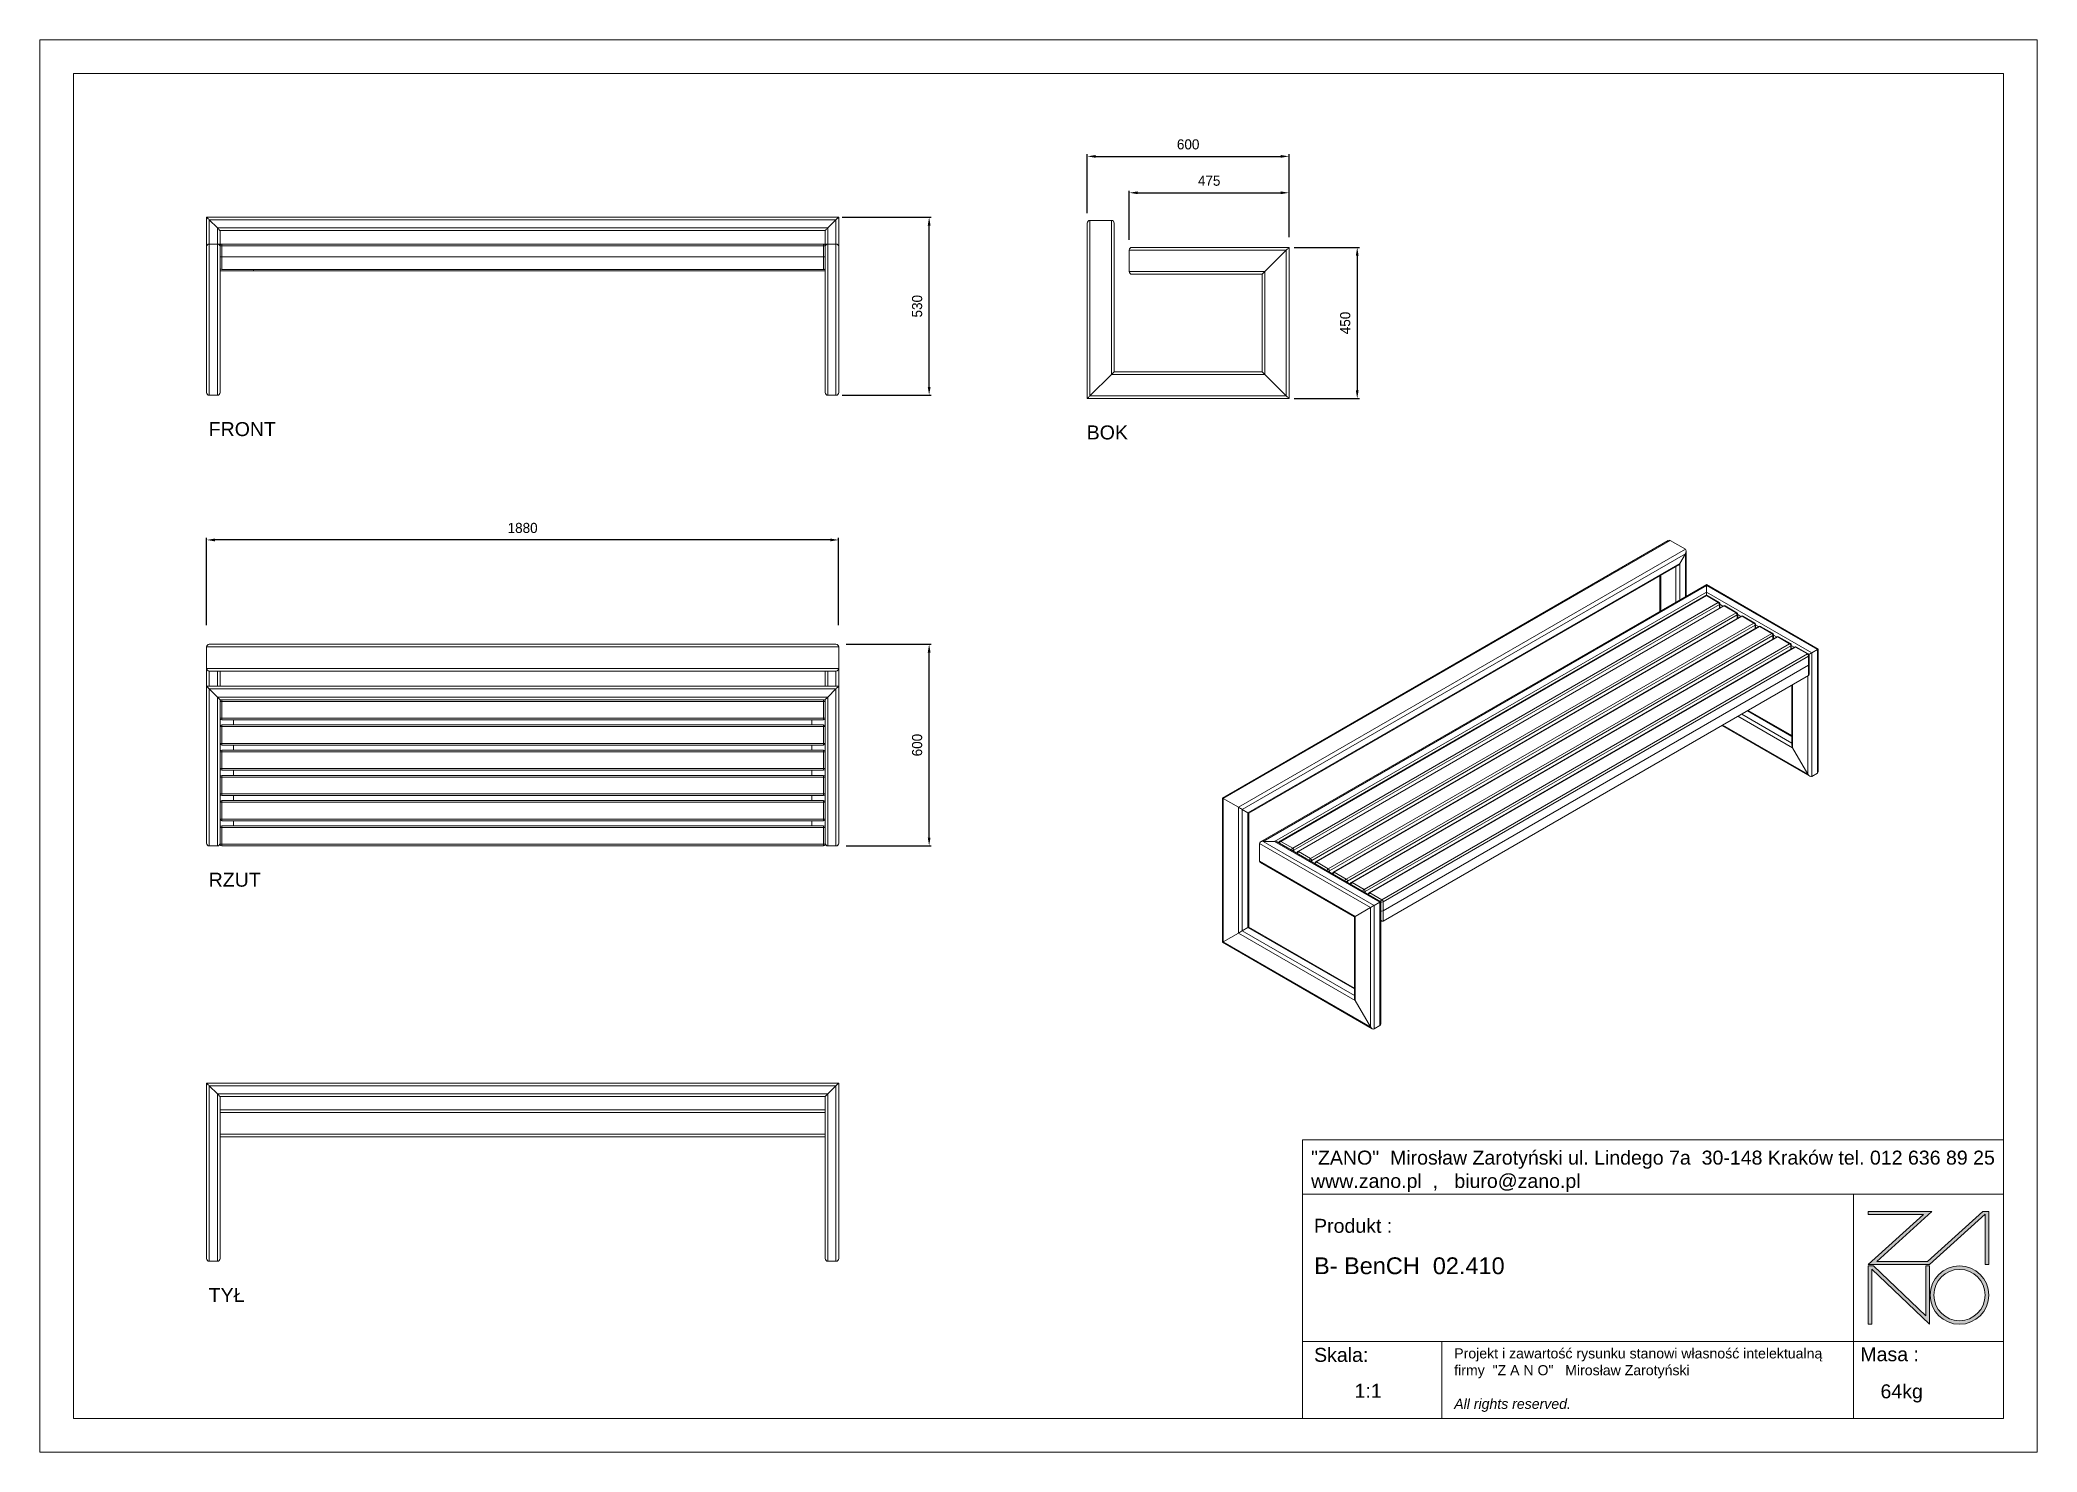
# Model space of a CAD drawing. Header units: millimetres. Extents: x -1977 to 3963, y -5934 to -1734.
import ezdxf

# ---------------------------------------------------------------- set-up
doc = ezdxf.new("R2010")
doc.units = ezdxf.units.MM
doc.header["$PDSIZE"] = -1
doc.layers.add('tabelka', color=155, linetype='Continuous')
doc.layers.add('WYMIAR', color=96, linetype='Continuous')
doc.dimstyles.new('1-1', dxfattribs={"dimtxt": 30, "dimasz": 25, "dimexe": 6.25, "dimexo": 30, "dimgap": 20.625, "dimtad": 1, "dimdec": 1, "dimtxsty": 'Standard', "dimcen": 0, "dimclrd": 2, "dimclre": 2, "dimclrt": 2, "dimadec": 0, "dimazin": 0, "dimtfac": 1, "dimtdec": 1, "dimtmove": 0, "dimatfit": 3, "dimfxl": 0, "dimarcsym": 0})

# ---------------------------------------------------------------- blocks, each defined once
blk = doc.blocks.new('zano')
at = {"layer": 'Defpoints', "lineweight": 5}
for points in [[(6270.2, 3716.2), (6270.2, 3707.4), (6434.8, 3707.4), (6270.2, 3558.4), (6452.4, 3558.4), (6617.9, 3708.2), (6617.9, 3558.4), (6628.6, 3558.4), (6628.6, 3716.2), (6610.7, 3716.2), (6446.1, 3567.2), (6295.4, 3567.2), (6459.9, 3716.2), (6270.2, 3716.2), (6270.2, 3707.4)], [(6270.2, 3554.4), (6286.2, 3554.4), (6441.7, 3405.6), (6441.7, 3554.4), (6452.4, 3554.4), (6452.4, 3380.5), (6281, 3544.6), (6281, 3380.5), (6270.2, 3380.5)]]:
    blk.add_hatch(color=251, dxfattribs=at).paths.add_polyline_path(points)
h = blk.add_hatch(color=251, dxfattribs=at)
h.paths.add_polyline_path([(6454.7, 3467.4, 1), (6628.6, 3467.4, 1)])
h.paths.add_polyline_path([(6617.9, 3467.4, -1), (6465.4, 3467.4, -1)], flags=16)
at = {"layer": 'Defpoints', "color": 251, "lineweight": 5}
blk.add_lwpolyline([(6434.8, 3707.4), (6270.2, 3558.4), (6452.4, 3558.4), (6617.9, 3708.2), (6617.9, 3558.4), (6628.6, 3558.4), (6628.6, 3716.2), (6610.7, 3716.2), (6446.1, 3567.2), (6295.4, 3567.2), (6459.9, 3716.2), (6270.2, 3716.2), (6270.2, 3707.4), (6432.1, 3707.4)], dxfattribs=at)
for points in [[(6270.2, 3716.2), (6270.2, 3707.4), (6434.8, 3707.4), (6270.2, 3558.4), (6452.4, 3558.4), (6617.9, 3708.2), (6617.9, 3558.4), (6628.6, 3558.4), (6628.6, 3716.2), (6610.7, 3716.2), (6446.1, 3567.2), (6295.4, 3567.2), (6459.9, 3716.2), (6270.2, 3716.2), (6270.2, 3707.4)], [(6270.2, 3554.4), (6286.2, 3554.4), (6441.7, 3405.6), (6441.7, 3554.4), (6452.4, 3554.4), (6452.4, 3380.5), (6281, 3544.6), (6281, 3380.5), (6270.2, 3380.5)]]:
    blk.add_lwpolyline(points, close=True, dxfattribs=at)
for radius in [87, 76.3]:
    blk.add_circle((6541.7, 3467.4), radius, dxfattribs=at)
blk = doc.blocks.new('TABELA')
at = {"layer": 'tabelka', "lineweight": 5}
for p, q in [((4587.4, 3929.4), (6672.4, 3929.4)), ((4587.4, 3767.6), (4587.4, 3929.4)), ((4587.4, 3929.4), (6672.4, 3929.4)), ((6226.5, 3767.6), (6226.5, 3329)), ((4587.4, 3329), (6672.4, 3329)), ((5001.6, 3329), (5001.6, 3100.4)), ((6226.5, 3329), (6226.5, 3100.4))]:
    blk.add_line(p, q, dxfattribs=at)
blk.add_lwpolyline([(4587.4, 3767.6), (6672.4, 3767.6), (6672.4, 3100.4), (4587.4, 3100.4)], close=True, dxfattribs=at)
blk.add_blockref('zano', (0, 0))
at = {"layer": 'tabelka', "lineweight": 5, "attachment_point": 1}
for s, insert, char_height, width in [('{\\fArial|b0|i0|c238|p34;"ZANO"  Mirosław Zarotyński ul. Lindego 7a  30-148 Kraków tel. 012 636 89 25\\Pwww.zano.pl  ,   biuro@zano.pl}', (4613, 3896.9), 41.595, 2040.38), ('{\\fArial|b0|i0|c238|p34;Produkt : }', (4622, 3694.1), 41.595, 265.273), ('{\\fArial|b0|i0|c238|p34;B- BenCH  02.410 }', (4622, 3579.5), 50, 927.675), ('{\\fArial|b0|i0|c238|p34;Skala: }', (4622, 3310.3), 41.595, 191.675), ('{\\fArial|b0|i0|c238|p34;Masa :}', (6246.7, 3312.2), 41.595, 200.457), ('{\\fArial|b0|i0|c238|p34;1:1}', (4742.5, 3203.5), 41.595, 42.482), ('{\\fArial|b0|i0|c238|p34;64kg}', (6306.7, 3201.8), 41.595, 42.482)]:
    blk.add_mtext(s, dxfattribs=dict(at, insert=insert, char_height=char_height, width=width))
at = {"layer": 'tabelka', "color": 1, "lineweight": 5, "insert": (5038.9, 3308.9), "char_height": 30, "width": 1186.12, "attachment_point": 1}
blk.add_mtext('{\\fArial|b0|i0|c0|p34;Projekt i zawartość rysunku stanowi własność intelektualną firmy \\fArial|b0|i0|c238|p34; "Z A N O"   Mirosław Zarotyński\\fArial|b0|i1|c238|p34;\\P\\PAll rights reserved.}', dxfattribs=at)
blk = doc.blocks.new('front')
at = {"linetype": 'Continuous', "lineweight": 0}
for p, q in [((1073.3, -197.8), (1073.3, -285.8)), ((1073.3, -197.8), (2953.3, -197.8)), ((1105.3, -229.8), (1081.3, -205.8)), ((1081.3, -205.8), (2945.3, -205.8)), ((1081.3, -205.8), (1081.3, -277.8)), ((1105.3, -229.8), (2921.3, -229.8)), ((1105.3, -229.8), (1105.3, -277.8)), ((2945.3, -205.8), (2921.3, -229.8)), ((2921.3, -229.8), (2921.3, -277.8)), ((2945.3, -205.8), (2945.3, -277.8)), ((2953.3, -197.8), (2953.3, -285.8)), ((1073.3, -719.8), (1073.3, -285.8)), ((1081.3, -727.8), (1081.3, -277.8)), ((1081.3, -277.8), (1105.3, -277.8)), ((1105.3, -727.8), (1105.3, -277.8)), ((1105.3, -277.8), (1118.3, -277.8)), ((1113.3, -237.8), (1113.3, -277.8)), ((1113.3, -237.8), (2913.3, -237.8)), ((1113.3, -282.8), (1118.3, -282.8)), ((1113.3, -315.8), (1113.3, -282.8)), ((1118.3, -277.8), (2908.3, -277.8)), ((1118.3, -282.8), (1118.3, -277.8)), ((1118.3, -282.8), (1118.3, -315.8)), ((2908.3, -282.8), (1118.3, -282.8)), ((2908.3, -277.8), (2908.3, -282.8)), ((2908.3, -277.8), (2921.3, -277.8)), ((2908.3, -315.8), (2908.3, -282.8)), ((2908.3, -282.8), (2913.3, -282.8)), ((2913.3, -237.8), (2913.3, -277.8)), ((2913.3, -282.8), (2913.3, -315.8)), ((2921.3, -727.8), (2921.3, -277.8)), ((2921.3, -277.8), (2945.3, -277.8)), ((2945.3, -727.8), (2945.3, -277.8)), ((2953.3, -719.8), (2953.3, -285.8)), ((1113.3, -348.8), (1113.3, -315.8)), ((1113.3, -315.8), (1118.3, -315.8)), ((1113.3, -719.8), (1113.3, -348.8)), ((1113.3, -349.8), (1113.4, -349.8)), ((1118.3, -315.8), (1118.3, -353.8)), ((1118.3, -315.8), (2908.3, -315.8)), ((2908.3, -353.8), (1118.3, -353.8)), ((1213.3, -357.8), (1213.3, -353.8)), ((2908.3, -353.8), (2908.3, -315.8)), ((2908.3, -315.8), (2913.3, -315.8)), ((2908.3, -353.8), (2913.3, -353.8)), ((2913.2, -349.8), (2913.3, -349.8)), ((2913.3, -315.8), (2913.3, -348.8)), ((2913.3, -719.8), (2913.3, -348.8)), ((1113.3, -357.8), (1213.3, -357.8)), ((1213.3, -357.8), (2913.3, -357.8)), ((1081.3, -727.8), (1105.3, -727.8)), ((2921.3, -727.8), (2945.3, -727.8))]:
    blk.add_line(p, q, dxfattribs=at)
at = {"linetype": 'Continuous', "lineweight": 0, "flags": 128}
for points in [[(1081.3, -205.8), (1079.9, -204.4), (1078.5, -203.1), (1077.3, -201.8), (1076.1, -200.7), (1075.2, -199.7), (1074.4, -198.9), (1073.8, -198.3), (1073.4, -197.9), (1073.3, -197.8)], [(1073.3, -197.8), (1073.4, -197.9), (1073.8, -198.3), (1074.4, -198.9), (1075.2, -199.7), (1076.1, -200.7), (1077.3, -201.8), (1078.5, -203.1), (1079.9, -204.4), (1081.3, -205.8)], [(1113.3, -237.8), (1113.1, -237.6), (1112.7, -237.2), (1111.9, -236.4), (1110.9, -235.5), (1109.7, -234.2), (1108.3, -232.9), (1106.8, -231.4), (1105.3, -229.8)], [(1105.3, -229.8), (1106.8, -231.4), (1108.3, -232.9), (1109.7, -234.2), (1110.9, -235.5), (1111.9, -236.4), (1112.7, -237.2), (1113.1, -237.6), (1113.3, -237.8)], [(2913.3, -237.8), (2913.4, -237.6), (2913.9, -237.2), (2914.6, -236.4), (2915.6, -235.5), (2916.8, -234.2), (2918.2, -232.9), (2919.7, -231.4), (2921.3, -229.8)], [(2921.3, -229.8), (2919.7, -231.4), (2918.2, -232.9), (2916.8, -234.2), (2915.6, -235.5), (2914.6, -236.4), (2913.9, -237.2), (2913.4, -237.6), (2913.3, -237.8)], [(2945.3, -205.8), (2946.7, -204.4), (2948, -203.1), (2949.3, -201.8), (2950.4, -200.7), (2951.4, -199.7), (2952.2, -198.9), (2952.8, -198.3), (2953.2, -197.9), (2953.3, -197.8)], [(2953.3, -197.8), (2953.1, -197.9), (2952.7, -198.4), (2951.9, -199.1), (2950.9, -200.1), (2949.7, -201.3), (2948.3, -202.7), (2946.8, -204.2), (2945.3, -205.8)]]:
    blk.add_lwpolyline(points, dxfattribs=at)
at = {"linetype": 'Continuous', "lineweight": 0}
for centre, radius, start, end in [((1081.3, -285.8), 8, 90, 180), ((1105.3, -285.8), 8, 0, 90), ((1118.3, -282.8), 5, 90, 180), ((2908.3, -282.8), 5, 0, 90), ((2921.3, -285.8), 8, 90, 180), ((2945.3, -285.8), 8, 0, 90), ((1118.3, -348.8), 5, 180, 270), ((2908.3, -348.8), 5, 270, 0), ((1081.3, -719.8), 8, 180, 270), ((1105.3, -719.8), 8, 270, 0), ((2921.3, -719.8), 8, 180, 270), ((2945.3, -719.8), 8, 270, 0)]:
    blk.add_arc(centre, radius, start, end, dxfattribs=at)
blk = doc.blocks.new('tyl')
at = {"linetype": 'Continuous', "lineweight": 0}
for p, q in [((2953.3, -1024.6), (1073.3, -1024.6)), ((1073.3, -1024.6), (1073.3, -1546.6)), ((2945.3, -1032.6), (1081.3, -1032.6)), ((1081.3, -1032.6), (1105.3, -1056.6)), ((1081.3, -1032.6), (1081.3, -1554.6)), ((2921.3, -1056.6), (1105.3, -1056.6)), ((1105.3, -1056.6), (1105.3, -1554.6)), ((2913.3, -1064.6), (1113.3, -1064.6)), ((1113.3, -1064.6), (1113.3, -1546.6)), ((2913.3, -1064.6), (2913.3, -1546.6)), ((2921.3, -1056.6), (2945.3, -1032.6)), ((2921.3, -1056.6), (2921.3, -1554.6)), ((2945.3, -1032.6), (2945.3, -1554.6)), ((2953.3, -1024.6), (2953.3, -1546.6)), ((2913.3, -1104.6), (1113.3, -1104.6)), ((2913.3, -1112.6), (1113.3, -1112.6)), ((2913.3, -1176.6), (1113.3, -1176.6)), ((2913.3, -1184.6), (1113.3, -1184.6)), ((1105.3, -1554.6), (1081.3, -1554.6)), ((2945.3, -1554.6), (2921.3, -1554.6))]:
    blk.add_line(p, q, dxfattribs=at)
at = {"linetype": 'Continuous', "lineweight": 0, "flags": 128}
for points in [[(1073.3, -1024.6), (1073.4, -1024.7), (1073.8, -1025.1), (1074.4, -1025.7), (1075.2, -1026.5), (1076.1, -1027.5), (1077.3, -1028.6), (1078.5, -1029.9), (1079.9, -1031.2), (1081.3, -1032.6)], [(1081.3, -1032.6), (1079.9, -1031.2), (1078.5, -1029.9), (1077.3, -1028.6), (1076.1, -1027.5), (1075.2, -1026.5), (1074.4, -1025.7), (1073.8, -1025.1), (1073.4, -1024.7), (1073.3, -1024.6)], [(1105.3, -1056.6), (1106.8, -1058.2), (1108.3, -1059.7), (1109.7, -1061.1), (1110.9, -1062.3), (1111.9, -1063.3), (1112.7, -1064), (1113.1, -1064.5), (1113.3, -1064.6)], [(1113.3, -1064.6), (1113.1, -1064.5), (1112.7, -1064), (1111.9, -1063.3), (1110.9, -1062.3), (1109.7, -1061.1), (1108.3, -1059.7), (1106.8, -1058.2), (1105.3, -1056.6)], [(2921.3, -1056.6), (2919.7, -1058.2), (2918.2, -1059.7), (2916.8, -1061.1), (2915.6, -1062.3), (2914.6, -1063.3), (2913.9, -1064), (2913.4, -1064.5), (2913.3, -1064.6)], [(2913.3, -1064.6), (2913.4, -1064.5), (2913.9, -1064), (2914.6, -1063.3), (2915.6, -1062.3), (2916.8, -1061.1), (2918.2, -1059.7), (2919.7, -1058.2), (2921.3, -1056.6)], [(2953.3, -1024.6), (2953.1, -1024.8), (2952.7, -1025.2), (2951.9, -1026), (2950.9, -1027), (2949.7, -1028.2), (2948.3, -1029.6), (2946.8, -1031.1), (2945.3, -1032.6)], [(2945.3, -1032.6), (2946.8, -1031.1), (2948.3, -1029.6), (2949.7, -1028.2), (2950.9, -1027), (2951.9, -1026), (2952.7, -1025.2), (2953.1, -1024.8), (2953.3, -1024.6)]]:
    blk.add_lwpolyline(points, dxfattribs=at)
at = {"linetype": 'Continuous', "lineweight": 0}
for centre, start, end in [((1081.3, -1546.6), 180, 270), ((1105.3, -1546.6), 270, 0), ((2921.3, -1546.6), 180, 270), ((2945.3, -1546.6), 270, 0)]:
    blk.add_arc(centre, 8, start, end, dxfattribs=at)
blk = doc.blocks.new('rzut')
at = {"linetype": 'Continuous', "lineweight": 0}
for p, q in [((1073.3, 1453.5), (1073.3, 1389.5)), ((1073.3, 1453.5), (2953.3, 1453.5)), ((1081.3, 1461.5), (2945.3, 1461.5)), ((2953.3, 1389.5), (2953.3, 1453.5)), ((1073.3, 1424.5), (1073.3, 1336.5)), ((1073.3, 1389.5), (2953.3, 1389.5)), ((1081.3, 1381.5), (2945.3, 1381.5)), ((1081.3, 1381.5), (1081.3, 1336.5)), ((1105.3, 1381.5), (1105.3, 1336.5)), ((1113.3, 1381.5), (1113.3, 1336.5)), ((2913.3, 1381.5), (2913.3, 1336.5)), ((2921.3, 1381.5), (2921.3, 1336.5)), ((2945.3, 1381.5), (2945.3, 1336.5)), ((2953.3, 1424.5), (2953.3, 1336.5)), ((1073.3, 869.5), (1073.3, 1336.5)), ((1073.3, 1336.5), (2953.3, 1336.5)), ((1081.3, 861.5), (1081.3, 1328.5)), ((1081.3, 1328.5), (1105.3, 1304.5)), ((1081.3, 1328.5), (2945.3, 1328.5)), ((2945.3, 1328.5), (2921.3, 1304.5)), ((2945.3, 861.5), (2945.3, 1328.5)), ((2953.3, 869.5), (2953.3, 1336.5)), ((1105.3, 861.5), (1105.3, 1304.5)), ((1105.3, 1304.5), (2921.3, 1304.5)), ((1113.3, 1291.5), (1113.3, 1296.5)), ((1113.3, 1296.5), (1118.3, 1296.5)), ((1113.3, 1291.5), (1118.3, 1291.5)), ((1113.3, 1241.5), (1113.3, 1291.5)), ((1118.3, 1296.5), (1118.3, 1291.5)), ((1118.3, 1296.5), (2908.3, 1296.5)), ((2908.3, 1291.5), (1118.3, 1291.5)), ((1118.3, 1291.5), (1118.3, 1241.5)), ((2908.3, 1291.5), (2908.3, 1296.5)), ((2908.3, 1296.5), (2913.3, 1296.5)), ((2908.3, 1291.5), (2913.3, 1291.5)), ((2908.3, 1241.5), (2908.3, 1291.5)), ((2913.3, 1291.5), (2913.3, 1296.5)), ((2913.3, 1291.5), (2913.3, 1241.5)), ((2921.3, 861.5), (2921.3, 1304.5)), ((1113.3, 1241.5), (1118.3, 1241.5)), ((1113.3, 1216.5), (1113.3, 1241.5)), ((1113.3, 1216.5), (1118.3, 1216.5)), ((1113.3, 1166.5), (1113.3, 1216.5)), ((1118.3, 1241.5), (2908.3, 1241.5)), ((1118.3, 1236.5), (1118.3, 1241.5)), ((2908.3, 1236.5), (1118.3, 1236.5)), ((1118.3, 1221.5), (1118.3, 1216.5)), ((1118.3, 1221.5), (2908.3, 1221.5)), ((2908.3, 1216.5), (1118.3, 1216.5)), ((1118.3, 1216.5), (1118.3, 1166.5)), ((1153.3, 1236.5), (1153.3, 1221.5)), ((2873.3, 1236.5), (2873.3, 1221.5)), ((2908.3, 1241.5), (2913.3, 1241.5)), ((2908.3, 1241.5), (2908.3, 1236.5)), ((2908.3, 1216.5), (2908.3, 1221.5)), ((2908.3, 1216.5), (2913.3, 1216.5)), ((2908.3, 1166.5), (2908.3, 1216.5)), ((2913.3, 1216.5), (2913.3, 1241.5)), ((2913.3, 1216.5), (2913.3, 1166.5)), ((1113.3, 1166.5), (1118.3, 1166.5)), ((1113.3, 1141.5), (1113.3, 1166.5)), ((1113.3, 1141.5), (1118.3, 1141.5)), ((1113.3, 1091.5), (1113.3, 1141.5)), ((1118.3, 1166.5), (2908.3, 1166.5)), ((1118.3, 1161.5), (1118.3, 1166.5)), ((2908.3, 1161.5), (1118.3, 1161.5)), ((1118.3, 1146.5), (1118.3, 1141.5)), ((1118.3, 1146.5), (2908.3, 1146.5)), ((2908.3, 1141.5), (1118.3, 1141.5)), ((1118.3, 1141.5), (1118.3, 1091.5)), ((1153.3, 1161.5), (1153.3, 1146.5)), ((2873.3, 1161.5), (2873.3, 1146.5)), ((2908.3, 1166.5), (2913.3, 1166.5)), ((2908.3, 1166.5), (2908.3, 1161.5)), ((2908.3, 1141.5), (2908.3, 1146.5)), ((2908.3, 1141.5), (2913.3, 1141.5)), ((2908.3, 1091.5), (2908.3, 1141.5)), ((2913.3, 1141.5), (2913.3, 1166.5)), ((2913.3, 1141.5), (2913.3, 1091.5)), ((1113.3, 1091.5), (1118.3, 1091.5)), ((1113.3, 1066.5), (1113.3, 1091.5)), ((1118.3, 1091.5), (2908.3, 1091.5)), ((1118.3, 1086.5), (1118.3, 1091.5)), ((2908.3, 1086.5), (1118.3, 1086.5)), ((1118.3, 1071.5), (1118.3, 1066.5)), ((1118.3, 1071.5), (2908.3, 1071.5)), ((1153.3, 1086.5), (1153.3, 1071.5)), ((2873.3, 1086.5), (2873.3, 1071.5)), ((2908.3, 1091.5), (2913.3, 1091.5)), ((2908.3, 1091.5), (2908.3, 1086.5)), ((2908.3, 1066.5), (2908.3, 1071.5)), ((2913.3, 1066.5), (2913.3, 1091.5)), ((1113.3, 1066.5), (1118.3, 1066.5)), ((1113.3, 1016.5), (1113.3, 1066.5)), ((1113.3, 1016.5), (1118.3, 1016.5)), ((1113.3, 991.5), (1113.3, 1016.5)), ((2908.3, 1066.5), (1118.3, 1066.5)), ((1118.3, 1066.5), (1118.3, 1016.5)), ((1118.3, 1016.5), (2908.3, 1016.5)), ((1118.3, 1011.5), (1118.3, 1016.5)), ((2908.3, 1011.5), (1118.3, 1011.5)), ((1153.3, 1011.5), (1153.3, 996.5)), ((2873.3, 1011.5), (2873.3, 996.5)), ((2908.3, 1066.5), (2913.3, 1066.5)), ((2908.3, 1016.5), (2908.3, 1066.5)), ((2908.3, 1016.5), (2913.3, 1016.5)), ((2908.3, 1016.5), (2908.3, 1011.5)), ((2913.3, 1066.5), (2913.3, 1016.5)), ((2913.3, 991.5), (2913.3, 1016.5)), ((1113.3, 991.5), (1118.3, 991.5)), ((1113.3, 941.5), (1113.3, 991.5)), ((1118.3, 996.5), (1118.3, 991.5)), ((1118.3, 996.5), (2908.3, 996.5)), ((2908.3, 991.5), (1118.3, 991.5)), ((1118.3, 991.5), (1118.3, 941.5)), ((2908.3, 991.5), (2908.3, 996.5)), ((2908.3, 991.5), (2913.3, 991.5)), ((2908.3, 941.5), (2908.3, 991.5)), ((2913.3, 991.5), (2913.3, 941.5)), ((1113.3, 941.5), (1118.3, 941.5)), ((1113.3, 916.5), (1113.3, 941.5)), ((1113.3, 916.5), (1118.3, 916.5)), ((1113.3, 866.5), (1113.3, 916.5)), ((1118.3, 941.5), (2908.3, 941.5)), ((1118.3, 936.5), (1118.3, 941.5)), ((2908.3, 936.5), (1118.3, 936.5)), ((1118.3, 921.5), (1118.3, 916.5)), ((1118.3, 921.5), (2908.3, 921.5)), ((2908.3, 916.5), (1118.3, 916.5)), ((1118.3, 916.5), (1118.3, 866.5)), ((1153.3, 936.5), (1153.3, 921.5)), ((2873.3, 936.5), (2873.3, 921.5)), ((2908.3, 941.5), (2913.3, 941.5)), ((2908.3, 941.5), (2908.3, 936.5)), ((2908.3, 916.5), (2908.3, 921.5)), ((2908.3, 916.5), (2913.3, 916.5)), ((2908.3, 866.5), (2908.3, 916.5)), ((2913.3, 916.5), (2913.3, 941.5)), ((2913.3, 916.5), (2913.3, 866.5)), ((1081.3, 861.5), (1105.3, 861.5)), ((1113.3, 866.5), (1118.3, 866.5)), ((1118.3, 866.5), (2908.3, 866.5)), ((1118.3, 861.5), (1118.3, 866.5)), ((2908.3, 861.5), (1118.3, 861.5)), ((2908.3, 866.5), (2913.3, 866.5)), ((2908.3, 866.5), (2908.3, 861.5)), ((2921.3, 861.5), (2945.3, 861.5))]:
    blk.add_line(p, q, dxfattribs=at)
at = {"linetype": 'Continuous', "lineweight": 0, "flags": 128}
for points in [[(1081.3, 1328.5), (1079.9, 1329.9), (1078.5, 1331.3), (1077.3, 1332.5), (1076.1, 1333.7), (1075.2, 1334.7), (1074.4, 1335.5), (1073.8, 1336), (1073.4, 1336.4), (1073.3, 1336.5)], [(1073.3, 1336.5), (1073.4, 1336.4), (1073.9, 1335.9), (1074.6, 1335.2), (1075.6, 1334.2), (1076.8, 1333), (1078.2, 1331.6), (1079.7, 1330.1), (1081.3, 1328.5)], [(2945.3, 1328.5), (2946.7, 1329.9), (2948, 1331.3), (2949.3, 1332.5), (2950.4, 1333.7), (2951.4, 1334.7), (2952.2, 1335.5), (2952.8, 1336), (2953.2, 1336.4), (2953.3, 1336.5)], [(2953.3, 1336.5), (2953.1, 1336.4), (2952.7, 1335.9), (2951.9, 1335.2), (2950.9, 1334.2), (2949.7, 1333), (2948.3, 1331.6), (2946.8, 1330.1), (2945.3, 1328.5)], [(1113.3, 1296.5), (1113.1, 1296.7), (1112.7, 1297.1), (1111.9, 1297.9), (1110.9, 1298.9), (1109.7, 1300.1), (1108.3, 1301.5), (1106.8, 1303), (1105.3, 1304.5)], [(1105.3, 1304.5), (1106.7, 1303.1), (1108, 1301.8), (1109.3, 1300.5), (1110.4, 1299.4), (1111.4, 1298.4), (1112.2, 1297.6), (1112.8, 1297), (1113.2, 1296.6), (1113.3, 1296.5)], [(2913.3, 1296.5), (2913.4, 1296.7), (2913.9, 1297.1), (2914.6, 1297.9), (2915.6, 1298.9), (2916.8, 1300.1), (2918.2, 1301.5), (2919.7, 1303), (2921.3, 1304.5)], [(2921.3, 1304.5), (2919.7, 1303), (2918.2, 1301.5), (2916.8, 1300.1), (2915.6, 1298.9), (2914.6, 1297.9), (2913.9, 1297.1), (2913.4, 1296.7), (2913.3, 1296.5)]]:
    blk.add_lwpolyline(points, dxfattribs=at)
at = {"linetype": 'Continuous', "lineweight": 0}
for centre, radius, start, end in [((1081.3, 1453.5), 8, 90, 180), ((2945.3, 1453.5), 8, 0, 90), ((1081.3, 1389.5), 8, 180, 270), ((2945.3, 1389.5), 8, 270, 0), ((1118.3, 1291.5), 5, 90, 180), ((2908.3, 1291.5), 5, 0, 90), ((1118.3, 1241.5), 5, 180, 270), ((1118.3, 1216.5), 5, 90, 180), ((2908.3, 1241.5), 5, 270, 0), ((2908.3, 1216.5), 5, 0, 90), ((1118.3, 1166.5), 5, 180, 270), ((1118.3, 1141.5), 5, 90, 180), ((2908.3, 1166.5), 5, 270, 0), ((2908.3, 1141.5), 5, 0, 90), ((1118.3, 1091.5), 5, 180, 270), ((1118.3, 1066.5), 5, 90, 180), ((2908.3, 1091.5), 5, 270, 0), ((2908.3, 1066.5), 5, 0, 90), ((1118.3, 1016.5), 5, 180, 270), ((2908.3, 1016.5), 5, 270, 0), ((1118.3, 991.5), 5, 90, 180), ((2908.3, 991.5), 5, 0, 90), ((1118.3, 941.5), 5, 180, 270), ((1118.3, 916.5), 5, 90, 180), ((2908.3, 941.5), 5, 270, 0), ((2908.3, 916.5), 5, 0, 90), ((1081.3, 869.5), 8, 180, 270), ((1105.3, 869.5), 8, 270, 0), ((1118.3, 866.5), 5, 180, 270), ((2908.3, 866.5), 5, 270, 0), ((2921.3, 869.5), 8, 180, 270), ((2945.3, 869.5), 8, 270, 0)]:
    blk.add_arc(centre, radius, start, end, dxfattribs=at)
blk = doc.blocks.new('izometria')
at = {"linetype": 'Continuous', "lineweight": 0}
for p, q in [((-1248.9, 1220.5), (-2575, 455)), ((-2572.6, 453.6), (-1243.3, 1221)), ((-2527.4, 427.5), (-1198, 1194.9)), ((-1198, 1194.9), (-1243.3, 1221)), ((-1195.7, 1055.3), (-1195.7, 1189.7)), ((-2516.1, 420.9), (-1198, 1181.8)), ((-2499.1, 411.1), (-1215, 1152.4)), ((-2496.7, 409.8), (-1220.6, 1146.5)), ((-1226.3, 1143.2), (-1226.3, 1037.6)), ((-1198, 1181.8), (-1215, 1152.4)), ((-1215, 1152.4), (-1215, 1044.1)), ((-1198, 1181.8), (-1198, 1053.9)), ((-1135.8, 1089.8), (-2461.8, 324.3)), ((-2453.8, 326.2), (-1135.8, 1087.1)), ((-1273.9, 1115.7), (-1273.9, 1010.1)), ((-1271.5, 1117.1), (-1271.5, 1011.5)), ((-803.2, 897.8), (-1135.8, 1089.8)), ((-1135.8, 1087.1), (-1135.8, 1067.5)), ((-805.6, 896.5), (-1135.8, 1087.1)), ((-2419.9, 326.2), (-1135.8, 1067.5)), ((-1138.3, 1057.2), (-2404, 326.5)), ((-1135.8, 1056.9), (-2401.5, 326.2)), ((-2366.1, 305.8), (-1100.4, 1036.5)), ((-1096.9, 1030.4), (-2362.6, 299.7)), ((-1085.2, 1026.5), (-2351, 295.9)), ((-1082.7, 1026.3), (-2348.5, 295.6)), ((-822.5, 886.7), (-1135.8, 1067.5)), ((-1100.4, 1036.5), (-1135.8, 1056.9)), ((-1097.9, 1036.8), (-1133.3, 1057.2)), ((-1096.9, 1019.8), (-1096.9, 1030.4)), ((-1095.4, 1020.7), (-1095.4, 1032.4)), ((-1086.3, 1025.9), (-1095.4, 1031.2)), ((-1047.4, 1005.9), (-1082.7, 1026.3)), ((-1044.9, 1006.1), (-1080.2, 1026.5)), ((-2313.1, 275.2), (-1047.4, 1005.9)), ((-1043.9, 999.8), (-2309.6, 269.1)), ((-1032.2, 995.9), (-2297.9, 265.2)), ((-1029.7, 995.7), (-2295.4, 265)), ((-2260.1, 244.6), (-994.4, 975.3)), ((-990.8, 969.2), (-2256.5, 238.5)), ((-979.2, 965.3), (-2244.9, 234.6)), ((-976.7, 965.1), (-2242.4, 234.4)), ((-1043.9, 989.2), (-1043.9, 999.8)), ((-1042.4, 990.1), (-1042.4, 1001.8)), ((-1033.3, 995.3), (-1042.4, 1000.6)), ((-994.4, 975.3), (-1029.7, 995.7)), ((-991.9, 975.5), (-1027.2, 995.9)), ((-990.8, 958.6), (-990.8, 969.2)), ((-989.4, 959.4), (-989.4, 971.2)), ((-980.3, 964.7), (-989.4, 969.9)), ((-941.3, 944.7), (-976.7, 965.1)), ((-938.8, 944.9), (-974.2, 965.3)), ((-2207, 214), (-941.3, 944.7)), ((-937.8, 938.5), (-2203.5, 207.9)), ((-926.1, 934.7), (-2191.9, 204)), ((-923.6, 934.5), (-2189.4, 203.8)), ((-2154, 183.4), (-888.3, 914)), ((-884.8, 907.9), (-2150.5, 177.2)), ((-873.1, 904.1), (-2138.8, 173.4)), ((-870.6, 903.8), (-2136.3, 173.2)), ((-937.8, 928), (-937.8, 938.5)), ((-936.3, 928.8), (-936.3, 940.6)), ((-927.2, 934.1), (-936.3, 939.3)), ((-888.3, 914), (-923.6, 934.5)), ((-885.8, 914.3), (-921.1, 934.7)), ((-884.8, 897.4), (-884.8, 907.9)), ((-883.3, 898.2), (-883.3, 910)), ((-874.2, 903.5), (-883.3, 908.7)), ((-835.3, 883.4), (-870.6, 903.8)), ((-832.8, 883.7), (-868.1, 904.1)), ((-822.5, 886.7), (-805.6, 896.5)), ((-805.6, 529), (-805.6, 896.5)), ((-803.2, 534.2), (-803.2, 897.8)), ((-2101, 152.7), (-835.3, 883.4)), ((-831.7, 877.3), (-2097.4, 146.6)), ((-2097.4, 119.7), (-831.7, 850.4)), ((-831.7, 850.4), (-831.7, 877.3)), ((-831.7, 819.3), (-831.7, 850.4)), ((-830.3, 852.4), (-830.3, 879.3)), ((-830.3, 822.6), (-830.3, 852.4)), ((-822.5, 519.3), (-822.5, 886.7)), ((-831.7, 819.3), (-2097.4, 88.6)), ((-881.4, 790.6), (-881.4, 612.1)), ((-879.1, 604.2), (-879.1, 792)), ((-833.8, 525.8), (-833.8, 818.1)), ((-1013.5, 714.4), (-881.4, 638.2)), ((-881.4, 640.9), (-1011.1, 715.8)), ((-1089.4, 670.6), (-828.2, 519.8)), ((-1087, 671.9), (-833.8, 525.8)), ((-1041.8, 698.1), (-879.1, 604.2)), ((-1030.5, 704.6), (-881.4, 618.6)), ((-879.1, 604.2), (-833.8, 525.8)), ((-822.5, 519.3), (-805.6, 529)), ((-2575, 455), (-2575, 26)), ((-2572.6, 453.6), (-2572.6, 27.4)), ((-2572.6, 453.6), (-2527.4, 427.5)), ((-2527.4, 427.5), (-2527.4, 53.5)), ((-2516.1, 420.9), (-2516.1, 60)), ((-2499.1, 411.1), (-2516.1, 420.9)), ((-2499.1, 411.1), (-2499.1, 69.8)), ((-2496.7, 71.2), (-2496.7, 409.8)), ((-2134.9, 129.1), (-2465.1, 319.7)), ((-2465.1, 319.7), (-2465.1, 267.4)), ((-2123.6, 135.6), (-2453.8, 326.2)), ((-2453.8, 326.2), (-2419.9, 326.2)), ((-2106.6, 145.4), (-2419.9, 326.2)), ((-2104.3, 146.7), (-2411.9, 324.3)), ((-2406.5, 322.1), (-2406.5, 321.2)), ((-2401.5, 326.2), (-2366.1, 305.8)), ((-2362.6, 299.7), (-2362.6, 295.9)), ((-2180.2, 102.9), (-2465.1, 267.4)), ((-2461.8, 262.8), (-2182.5, 101.6)), ((-2353.5, 291.5), (-2353.5, 290.6)), ((-2348.5, 295.6), (-2313.1, 275.2)), ((-2309.6, 269.1), (-2309.6, 265.3)), ((-2300.4, 260.9), (-2300.4, 260)), ((-2295.4, 265), (-2260.1, 244.6)), ((-2256.5, 238.5), (-2256.5, 234.6)), ((-2247.4, 230.3), (-2247.4, 229.4)), ((-2242.4, 234.4), (-2207, 214)), ((-2203.5, 207.9), (-2203.5, 204)), ((-2194.4, 199.7), (-2194.4, 198.7)), ((-2189.4, 203.8), (-2154, 183.4)), ((-2180.2, 102.9), (-2134.9, 129.1)), ((-2150.5, 177.2), (-2150.5, 173.4)), ((-2141.3, 169.1), (-2141.3, 168.1)), ((-2136.3, 173.2), (-2101, 152.7)), ((-2134.9, -225.3), (-2134.9, 129.1)), ((-2123.6, 135.6), (-2106.6, 145.4)), ((-2123.6, -231.8), (-2123.6, 135.6)), ((-2106.6, -222), (-2106.6, 145.4)), ((-2104.3, -216.9), (-2104.3, 146.7)), ((-2097.4, 146.6), (-2097.4, 119.7)), ((-2097.4, 119.7), (-2097.4, 88.6)), ((-2499.1, 69.8), (-2516.1, 60)), ((-2516.1, 60), (-2182.5, -132.5)), ((-2499.1, 69.8), (-2182.5, -112.9)), ((-2182.5, -110.2), (-2496.7, 71.2)), ((-2182.5, 101.6), (-2182.5, -139)), ((-2180.2, -146.9), (-2180.2, 102.9)), ((-2104.3, 90.9), (-2101, 89)), ((-2575, 26), (-2129.3, -231.3)), ((-2527.4, 53.5), (-2572.6, 27.4)), ((-2572.6, 27.4), (-2134.9, -225.3)), ((-2527.4, 53.5), (-2180.2, -146.9)), ((-2180.2, -146.9), (-2134.9, -225.3)), ((-2123.6, -231.8), (-2106.6, -222))]:
    blk.add_line(p, q, dxfattribs=at)
at = {"linetype": 'Continuous', "lineweight": 0, "flags": 128}
for points in [[(-1135.8, 1087.1), (-1135.8, 1088.2), (-1135.8, 1089), (-1135.8, 1089.5), (-1135.8, 1089.8), (-1135.8, 1089.8)], [(-1135.8, 1089.8), (-1135.8, 1089.6), (-1135.8, 1089.1), (-1135.8, 1088.3), (-1135.8, 1087.1)], [(-1135.8, 1057.8), (-1135.8, 1059.2), (-1135.8, 1061), (-1135.8, 1062.8), (-1135.8, 1064.5), (-1135.8, 1066.1), (-1135.8, 1067.5)], [(-1135.8, 1067.5), (-1135.8, 1066.1), (-1135.8, 1064.5), (-1135.8, 1062.8), (-1135.8, 1061), (-1135.8, 1059.2), (-1135.8, 1057.8)]]:
    blk.add_lwpolyline(points, dxfattribs=at)
at = {"linetype": 'Continuous', "lineweight": 0}
for centre, radius, start, end in [((-1135.8, 1052.8), 5, 60.00269, 119.99731), ((-1137.2, 1054.9), 2.51, 54.38209, 114.30733), ((-1134.3, 1054.9), 2.51, 65.69294, 125.61772), ((-1099, 1034.5), 2.51, 65.69294, 125.61772), ((-1104.6, 1030), 7.68, 2.6056, 57.3944), ((-1100.4, 1032.4), 5, 0, 60.00269), ((-1097.9, 1032.7), 2.51, 294.37425, 354.3058), ((-1082.7, 1022.2), 5, 60.00269, 119.99731), ((-1084.2, 1024.3), 2.51, 54.38236, 114.30706), ((-1081.3, 1024.3), 2.51, 65.69294, 125.61772), ((-1045.9, 1003.8), 2.51, 65.69294, 125.61772), ((-1051.5, 999.4), 7.68, 2.6056, 57.3944), ((-1047.4, 1001.8), 5, 0, 60.00269), ((-1044.9, 1002.1), 2.51, 294.37425, 354.3058), ((-1029.7, 991.6), 5, 60.00269, 119.99731), ((-1031.2, 993.6), 2.51, 54.38236, 114.30706), ((-1028.2, 993.6), 2.51, 65.69294, 125.61772), ((-992.9, 973.2), 2.51, 65.69294, 125.61772), ((-998.5, 968.8), 7.68, 2.60551, 57.39449), ((-994.4, 971.2), 5, 0, 60.00269), ((-991.9, 971.4), 2.51, 294.37427, 354.3055), ((-976.7, 961), 5, 60.00269, 119.99731), ((-978.1, 963), 2.51, 54.38221, 114.30716), ((-975.2, 963), 2.51, 65.69294, 125.61772), ((-939.9, 942.6), 2.51, 65.69294, 125.61772), ((-945.5, 938.2), 7.68, 2.60555, 57.39448), ((-941.3, 940.6), 5, 0, 60.00269), ((-938.8, 940.8), 2.51, 294.37464, 354.30519), ((-923.6, 930.4), 5, 60.00269, 119.99731), ((-925.1, 932.4), 2.51, 54.3823, 114.30703), ((-922.2, 932.4), 2.51, 65.69294, 125.61772), ((-886.8, 912), 2.51, 65.69294, 125.61772), ((-892.4, 907.6), 7.68, 2.6056, 57.39445), ((-888.3, 910), 5, 0, 60.00269), ((-885.8, 910.2), 2.51, 294.37469, 354.30535), ((-870.6, 899.8), 5, 60.00269, 119.99731), ((-872.1, 901.8), 2.51, 54.38234, 114.30697), ((-869.1, 901.8), 2.51, 65.69294, 125.61772), ((-833.8, 881.4), 2.51, 65.69294, 125.61772), ((-839.4, 877), 7.68, 2.6056, 57.3944), ((-835.3, 879.3), 5, 0, 60.00269), ((-832.8, 879.6), 2.51, 294.37425, 354.3058), ((-832.8, 852.6), 2.51, 294.37425, 354.3058), ((-2401.5, 322.1), 5, 119.99731, 180), ((-2404.5, 322.2), 1.99, 181.89863, 219.45936), ((-2397.3, 319.7), 7.74, 122.72895, 175.25281), ((-2403, 324.2), 2.51, 54.38209, 114.30733), ((-2362, 299.3), 7.74, 122.72895, 175.25281), ((-2366.2, 306.6), 7.75, 254.56836, 297.30173), ((-2370.3, 299.3), 7.68, 2.6056, 57.3944), ((-2348.5, 291.5), 5, 119.99731, 180), ((-2351.5, 291.6), 1.99, 181.89687, 219.4618), ((-2344.3, 289.1), 7.74, 122.72895, 175.25281), ((-2349.9, 293.6), 2.51, 54.38236, 114.30706), ((-2308.9, 268.7), 7.74, 122.72895, 175.25281), ((-2313.1, 276), 7.75, 254.56836, 297.30173), ((-2317.3, 268.7), 7.68, 2.6056, 57.3944), ((-2295.4, 260.9), 5, 119.99731, 180), ((-2298.4, 261), 1.99, 181.89792, 219.46076), ((-2291.2, 258.5), 7.74, 122.72895, 175.25281), ((-2296.9, 263), 2.51, 54.38236, 114.30706), ((-2255.9, 238.1), 7.74, 122.72895, 175.25281), ((-2260.1, 245.4), 7.75, 254.5684, 297.30176), ((-2264.2, 238.1), 7.68, 2.60551, 57.39449), ((-2242.4, 230.3), 5, 119.99731, 180), ((-2245.4, 230.4), 1.99, 181.89748, 219.46137), ((-2238.2, 227.9), 7.74, 122.72895, 175.25281), ((-2243.9, 232.3), 2.51, 54.38221, 114.30716), ((-2202.9, 207.5), 7.74, 122.72895, 175.25281), ((-2207.1, 214.7), 7.75, 254.56853, 297.3016), ((-2211.2, 207.5), 7.68, 2.60555, 57.39448), ((-2189.4, 199.7), 5, 119.99731, 180), ((-2192.4, 199.8), 1.99, 181.89757, 219.4611), ((-2185.2, 197.3), 7.74, 122.72895, 175.25281), ((-2190.8, 201.7), 2.51, 54.3823, 114.30703), ((-2149.8, 176.8), 7.74, 122.72895, 175.25281), ((-2158.2, 176.9), 7.68, 2.6056, 57.39445), ((-2154, 184.1), 7.75, 254.56852, 297.30157), ((-2136.3, 169.1), 5, 119.99731, 180), ((-2139.3, 169.1), 1.99, 181.89759, 219.46109), ((-2132.2, 166.6), 7.74, 122.72895, 175.25281), ((-2137.8, 171.1), 2.51, 54.38234, 114.30697), ((-2096.8, 146.2), 7.74, 122.72895, 175.25281), ((-2101, 153.5), 7.74, 244.74825, 297.26715), ((-2101, 126.6), 7.74, 244.74825, 297.26715), ((-2105.1, 146.3), 7.68, 2.6056, 57.3944)]:
    blk.add_arc(centre, radius, start, end, dxfattribs=at)
for centre, major_axis, ratio, start_param, end_param in [((-1248.9, 1211.2), (5.66, 9.8), 0.577335, 0.000041, 0.785358), ((-1248.9, 1211.2), (5.66, 9.8), 0.577335, 0.000041, 0.785358), ((-1203.7, 1185.1), (5.66, 9.8), 0.577335, 4.71243, 6.283226), ((-1203.7, 1185.1), (5.66, 9.8), 0.577335, 4.71243, 6.283226), ((-1220.6, 1155.7), (5.66, 9.8), 0.577335, 3.92695, 4.71243), ((-1220.6, 1155.7), (5.66, 9.8), 0.577335, 3.92695, 4.71243), ((-811.2, 893.2), (8, 4.62), 0.00007, 6.283145, 7.068543), ((-811.2, 893.2), (8, 4.62), 0.00007, 0.000041, 0.785358), ((-828.2, 883.4), (8, 4.62), 0.00007, 0.785358, 1.920445), ((-828.2, 883.4), (8, 4.62), 0.00007, 0.785358, 1.920445), ((-835.3, 825.5), (-3.54, 6.12), 0.577335, 3.141552, 3.92695), ((-873.4, 607.4), (-5.66, 9.8), 0.577335, 0.785358, 1.570756), ((-873.4, 607.4), (-5.66, 9.8), 0.577335, 0.785358, 1.570756), ((-828.2, 529), (-5.66, 9.8), 0.577335, 1.570756, 3.141552), ((-828.2, 529), (-5.66, 9.8), 0.577335, 1.570756, 3.141552), ((-811.2, 538.8), (-5.66, 9.8), 0.577335, 3.141552, 3.92695), ((-811.2, 538.8), (-5.66, 9.8), 0.577335, 3.141552, 3.92695), ((-2567, 450.3), (8, -4.62), 0.00007, 2.356235, 3.141633), ((-2567, 450.3), (8, -4.62), 0.00007, 2.356235, 3.141552), ((-2521.7, 424.2), (8, -4.62), 0.00007, 0.785439, 2.356235), ((-2521.7, 424.2), (8, -4.62), 0.00007, 0.785439, 2.356235), ((-2504.7, 414.4), (8, -4.62), 0.00007, 0.000041, 0.785439), ((-2504.7, 414.4), (8, -4.62), 0.00007, 6.283145, 7.068624), ((-2453.8, 319.7), (11.3, 0), 0.577382, 1.570796, 3.141593), ((-2453.8, 319.7), (11.3, 0), 0.577382, 1.570796, 3.141593), ((-2419.9, 319.7), (11.3, 0), 0.577382, 0.785479, 1.570796), ((-2419.9, 319.7), (11.3, 0), 0.577382, 0.785479, 1.570796), ((-2453.8, 267.4), (11.3, 0), 0.577382, 3.141593, 3.927072), ((-2453.8, 267.4), (11.3, 0), 0.577382, 3.141593, 3.927072), ((-2129.3, 132.3), (8, 4.62), 0.00007, 0.785358, 2.356154), ((-2129.3, 132.3), (8, 4.62), 0.00007, 0.785358, 2.356154), ((-2112.3, 142.1), (8, 4.62), 0.00007, 6.283145, 7.068543), ((-2112.3, 142.1), (8, 4.62), 0.00007, 0.000041, 0.785358), ((-2521.7, 56.8), (8, 4.62), 0.00007, 0.785358, 2.356154), ((-2521.7, 56.8), (8, 4.62), 0.00007, 0.785358, 2.356154), ((-2504.7, 66.6), (8, 4.62), 0.00007, 6.283145, 7.068543), ((-2504.7, 66.6), (8, 4.62), 0.00007, 0.000041, 0.785358), ((-2174.5, 106.2), (8, 4.62), 0.00007, 2.356154, 3.141552), ((-2174.5, 106.2), (8, 4.62), 0.00007, 2.356154, 3.141633), ((-2101, 94.8), (-3.54, 6.12), 0.577335, 1.63168, 3.141552), ((-2567, 30.6), (8, 4.62), 0.00007, 2.356154, 3.141552), ((-2567, 30.6), (8, 4.62), 0.00007, 2.356154, 3.141633), ((-2174.5, -143.7), (-5.66, 9.8), 0.577335, 0.785358, 1.570756), ((-2174.5, -143.7), (-5.66, 9.8), 0.577335, 0.785358, 1.570756), ((-2129.3, -222), (-5.66, 9.8), 0.577335, 1.570756, 3.141552), ((-2129.3, -222), (-5.66, 9.8), 0.577335, 1.570756, 3.141552), ((-2112.3, -212.2), (-5.66, 9.8), 0.577335, 3.141552, 3.92695), ((-2112.3, -212.2), (-5.66, 9.8), 0.577335, 3.141552, 3.92695)]:
    blk.add_ellipse(centre, major_axis=major_axis, ratio=ratio, start_param=start_param, end_param=end_param, dxfattribs=at)
blk = doc.blocks.new('*D9')
at = {"color": 2, "lineweight": -2}
for p, q in [((1753.3, -2350.8), (1947.5, -2350.8)), ((1941.2, -2375.8), (1941.2, -2775.8)), ((1753.3, -2800.8), (1947.5, -2800.8))]:
    blk.add_line(p, q, dxfattribs=at)
at = {"color": 2}
for points in [[(1937, -2375.8), (1945.4, -2375.8), (1941.2, -2350.8)], [(1937, -2775.8), (1945.4, -2775.8), (1941.2, -2800.8)]]:
    blk.add_solid(points, dxfattribs=at)
at = {"layer": 'Defpoints', "color": 0}
for p in [(1723.3, -2350.8), (1723.3, -2800.8), (1941.2, -2800.8)]:
    blk.add_point(p, dxfattribs=at)
at = {"color": 2, "insert": (1905.6, -2575.8), "char_height": 30, "attachment_point": 5, "rotation": 90}
blk.add_mtext('450', dxfattribs=at)
blk = doc.blocks.new('*D11')
at = {"color": 2, "lineweight": -2}
for p, q in [((1263.3, -2328.8), (1263.3, -2182.3)), ((1288.3, -2188.6), (1713.3, -2188.6)), ((1738.3, -2320.8), (1738.3, -2182.3))]:
    blk.add_line(p, q, dxfattribs=at)
at = {"color": 2}
for points in [[(1288.3, -2184.4), (1288.3, -2192.7), (1263.3, -2188.6)], [(1713.3, -2184.4), (1713.3, -2192.7), (1738.3, -2188.6)]]:
    blk.add_solid(points, dxfattribs=at)
at = {"layer": 'Defpoints', "color": 0}
for p in [(1738.3, -2188.6), (1263.3, -2358.8), (1738.3, -2350.8)]:
    blk.add_point(p, dxfattribs=at)
at = {"color": 2, "insert": (1500.8, -2152.9), "char_height": 30, "attachment_point": 5}
blk.add_mtext('475', dxfattribs=at)
blk = doc.blocks.new('*D12')
at = {"color": 2, "lineweight": -2}
for p, q in [((1138.3, -2248.8), (1138.3, -2074.1)), ((1738.3, -2320.8), (1738.3, -2074.1)), ((1163.3, -2080.3), (1713.3, -2080.3))]:
    blk.add_line(p, q, dxfattribs=at)
at = {"color": 2}
for points in [[(1163.3, -2076.2), (1163.3, -2084.5), (1138.3, -2080.3)], [(1713.3, -2076.2), (1713.3, -2084.5), (1738.3, -2080.3)]]:
    blk.add_solid(points, dxfattribs=at)
at = {"layer": 'Defpoints', "color": 0}
for p in [(1738.3, -2080.3), (1138.3, -2278.8), (1738.3, -2350.8)]:
    blk.add_point(p, dxfattribs=at)
at = {"color": 2, "insert": (1438.3, -2044.7), "char_height": 30, "attachment_point": 5}
blk.add_mtext('600', dxfattribs=at)
blk = doc.blocks.new('*D13')
at = {"color": 2, "lineweight": -2}
for p, q in [((408.8, -2260.9), (674.2, -2260.9)), ((667.9, -2765.9), (667.9, -2285.9)), ((408.8, -2790.9), (674.2, -2790.9))]:
    blk.add_line(p, q, dxfattribs=at)
at = {"color": 2}
for points in [[(663.8, -2285.9), (672.1, -2285.9), (667.9, -2260.9)], [(663.8, -2765.9), (672.1, -2765.9), (667.9, -2790.9)]]:
    blk.add_solid(points, dxfattribs=at)
at = {"layer": 'Defpoints', "color": 0}
for p in [(378.8, -2260.9), (667.9, -2260.9), (378.8, -2790.9)]:
    blk.add_point(p, dxfattribs=at)
at = {"color": 2, "insert": (632.3, -2525.9), "char_height": 30, "attachment_point": 5, "rotation": 90}
blk.add_mtext('530', dxfattribs=at)
blk = doc.blocks.new('*D14')
at = {"color": 2, "lineweight": -2}
for p, q in [((-1481.2, -3474.2), (-1481.2, -3214.9)), ((373.8, -3221.1), (-1456.2, -3221.1)), ((398.8, -3474.2), (398.8, -3214.9))]:
    blk.add_line(p, q, dxfattribs=at)
at = {"color": 2}
for points in [[(-1456.2, -3216.9), (-1456.2, -3225.3), (-1481.2, -3221.1)], [(373.8, -3216.9), (373.8, -3225.3), (398.8, -3221.1)]]:
    blk.add_solid(points, dxfattribs=at)
at = {"layer": 'Defpoints', "color": 0}
for p in [(-1481.2, -3221.1), (-1481.2, -3504.2), (398.8, -3504.2)]:
    blk.add_point(p, dxfattribs=at)
at = {"color": 2, "insert": (-541.2, -3185.5), "char_height": 30, "attachment_point": 5}
blk.add_mtext('1880', dxfattribs=at)
blk = doc.blocks.new('*D15')
at = {"color": 2, "lineweight": -2}
for p, q in [((420.8, -3531.2), (674.2, -3531.2)), ((667.9, -4106.2), (667.9, -3556.2)), ((420.8, -4131.2), (674.2, -4131.2))]:
    blk.add_line(p, q, dxfattribs=at)
at = {"color": 2}
for points in [[(663.8, -3556.2), (672.1, -3556.2), (667.9, -3531.2)], [(663.8, -4106.2), (672.1, -4106.2), (667.9, -4131.2)]]:
    blk.add_solid(points, dxfattribs=at)
at = {"layer": 'Defpoints', "color": 0}
for p in [(390.8, -3531.2), (667.9, -3531.2), (390.8, -4131.2)]:
    blk.add_point(p, dxfattribs=at)
at = {"color": 2, "insert": (632.3, -3831.2), "char_height": 30, "attachment_point": 5, "rotation": 90}
blk.add_mtext('600', dxfattribs=at)

msp = doc.modelspace()

# ---------------------------------------------------------------- linework, layer by layer
at = {"linetype": 'Continuous', "lineweight": 0}
for p, q in [((1138.29, -2278.81), (1138.29, -2800.81)), ((1146.29, -2270.81), (1146.29, -2792.81)), ((1146.29, -2270.81), (1210.29, -2270.81)), ((1210.29, -2270.81), (1210.29, -2728.81)), ((1218.29, -2278.81), (1218.29, -2720.81)), ((1730.29, -2358.81), (1263.29, -2358.81)), ((1263.29, -2358.81), (1263.29, -2422.81)), ((1738.29, -2350.81), (1271.29, -2350.81)), ((1666.29, -2422.81), (1730.29, -2358.81)), ((1730.29, -2792.81), (1730.29, -2358.81)), ((1738.29, -2800.81), (1738.29, -2350.81)), ((1738.29, -2800.81), (1738.29, -2350.81)), ((1738.29, -2800.81), (1738.29, -2350.81)), ((1666.29, -2422.81), (1263.29, -2422.81)), ((1658.29, -2430.81), (1271.28, -2430.81)), ((1658.29, -2720.81), (1658.29, -2430.81)), ((1666.29, -2728.81), (1666.29, -2422.81)), ((1210.29, -2728.81), (1146.29, -2792.81)), ((1210.29, -2728.81), (1248.29, -2728.81)), ((1218.29, -2720.81), (1248.29, -2720.81)), ((1248.29, -2720.81), (1658.29, -2720.81)), ((1248.29, -2728.81), (1666.29, -2728.81)), ((1666.29, -2728.81), (1730.29, -2792.81)), ((1138.29, -2800.81), (1248.29, -2800.81)), ((1248.29, -2800.81), (1138.29, -2800.81)), ((1248.29, -2800.81), (1138.29, -2800.81)), ((1146.29, -2792.81), (1248.29, -2792.81)), ((1248.29, -2792.81), (1730.29, -2792.81)), ((1723.29, -2800.81), (1248.29, -2800.81)), ((1723.29, -2800.81), (1248.29, -2800.81)), ((1248.29, -2800.81), (1738.29, -2800.81))]:
    msp.add_line(p, q, dxfattribs=at)
msp.add_line((1218.29, -2393.23), (1218.29, -2393.23))
at = {"linetype": 'Continuous', "lineweight": 0, "flags": 128}
for points in [[(1738.29, -2350.81), (1738.17, -2350.93), (1737.81, -2351.29), (1737.22, -2351.88), (1736.42, -2352.68), (1735.43, -2353.66), (1734.29, -2354.81), (1733.03, -2356.07), (1731.68, -2357.42), (1730.29, -2358.81)], [(1666.29, -2422.81), (1664.73, -2424.37), (1663.23, -2425.87), (1661.85, -2427.25), (1660.63, -2428.46), (1659.64, -2429.46), (1658.9, -2430.2), (1658.44, -2430.65), (1658.29, -2430.81)], [(1218.29, -2720.81), (1218.17, -2720.93), (1217.81, -2721.29), (1217.22, -2721.88), (1216.42, -2722.68), (1215.43, -2723.66), (1214.29, -2724.81), (1213.03, -2726.07), (1211.68, -2727.42), (1210.29, -2728.81)], [(1210.29, -2728.81), (1211.85, -2727.25), (1213.35, -2725.75), (1214.74, -2724.36), (1215.95, -2723.15), (1216.94, -2722.16), (1217.68, -2721.42), (1218.14, -2720.96), (1218.29, -2720.81)], [(1666.29, -2728.81), (1664.73, -2727.25), (1663.23, -2725.75), (1661.85, -2724.36), (1660.63, -2723.15), (1659.64, -2722.16), (1658.9, -2721.42), (1658.44, -2720.96), (1658.29, -2720.81)], [(1146.29, -2792.81), (1144.73, -2794.37), (1143.23, -2795.87), (1141.85, -2797.25), (1140.63, -2798.46), (1139.64, -2799.46), (1138.9, -2800.2), (1138.44, -2800.65), (1138.29, -2800.81)], [(1138.29, -2800.81), (1138.44, -2800.65), (1138.9, -2800.2), (1139.64, -2799.46), (1140.63, -2798.46), (1141.85, -2797.25), (1143.23, -2795.87), (1144.73, -2794.37), (1146.29, -2792.81)], [(1738.29, -2800.81), (1738.17, -2800.69), (1737.81, -2800.32), (1737.22, -2799.74), (1736.42, -2798.94), (1735.43, -2797.95), (1734.29, -2796.81), (1733.03, -2795.54), (1731.68, -2794.2), (1730.29, -2792.81)]]:
    msp.add_lwpolyline(points, dxfattribs=at)
at = {"linetype": 'Continuous', "lineweight": 0}
for centre, start, end in [((1146.29, -2278.81), 90, 180), ((1210.29, -2278.81), 0, 90), ((1271.29, -2358.81), 90, 180), ((1271.29, -2422.81), 180, 270)]:
    msp.add_arc(centre, 8, start, end, dxfattribs=at)
at = {"layer": 'tabelka', "lineweight": 5}
for points in [[(-1976.82, -1733.95), (3963.18, -1733.95), (3963.18, -5933.95), (-1976.82, -5933.95)], [(-1876.82, -1833.95), (3863.18, -1833.95), (3863.18, -5833.95), (-1876.82, -5833.95)]]:
    msp.add_lwpolyline(points, close=True, dxfattribs=at)

# ---------------------------------------------------------------- block references
for name, p in [('front', (-2554.48, -2063.1)), ('izometria', (4115.31, -4443.71)), ('rzut', (-2554.48, -4992.71)), ('tyl', (-2554.48, -3811.85)), ('TABELA', (-2809.2, -8934.35))]:
    msp.add_blockref(name, p)

# ---------------------------------------------------------------- texts
at = {"layer": 'WYMIAR', "char_height": 41.5951, "width": 196.5247, "attachment_point": 1}
for s, insert in [('{\\f@Arial Unicode MS|b0|i0|c238|p34;FRONT}', (-1474.98, -2870.58)), ('{\\f@Arial Unicode MS|b0|i0|c238|p34;BOK}', (1136.52, -2880.49)), ('{\\f@Arial Unicode MS|b0|i0|c238|p34;RZUT}', (-1474.98, -4210.87)), ('{\\f@Arial Unicode MS|b0|i0|c238|p34;TYŁ}', (-1474.98, -5446.15))]:
    msp.add_mtext(s, dxfattribs=dict(at, insert=insert))

# ---------------------------------------------------------------- dimensions: what is measured, and where the dimension line sits
for base, p1, p2, picture, middle in [((1738.29, -2080.32), (1138.29, -2278.81), (1738.29, -2350.81), '*D12', (1438.29, -2044.7)), ((1738.29, -2188.56), (1263.29, -2358.81), (1738.29, -2350.81), '*D11', (1500.79, -2152.93)), ((-1481.2, -3221.1), (398.8, -3504.18), (-1481.2, -3504.18), '*D14', (-541.2, -3185.48))]:
    dim = msp.add_linear_dim(base=base, p1=p1, p2=p2, dimstyle='1-1')
    dim.commit()
    dim.dimension.update_dxf_attribs({"geometry": picture, "text_midpoint": middle})
for base, p1, p2, picture, middle in [((667.95, -2260.9), (378.8, -2790.9), (378.8, -2260.9), '*D13', (632.32, -2525.9)), ((667.95, -3531.18), (390.8, -4131.18), (390.8, -3531.18), '*D15', (632.32, -3831.18))]:
    dim = msp.add_linear_dim(base=base, p1=p1, p2=p2, angle=90, dimstyle='1-1')
    dim.commit()
    dim.dimension.update_dxf_attribs({"geometry": picture, "text_midpoint": middle})
dim = msp.add_linear_dim(base=(1941.21, -2800.81), p1=(1723.29, -2350.81), p2=(1723.29, -2800.81), angle=90, text='450', dimstyle='1-1')
dim.commit()
dim.dimension.update_dxf_attribs({"geometry": '*D9', "text_midpoint": (1905.59, -2575.81)})

doc.saveas('drawing.dxf')
